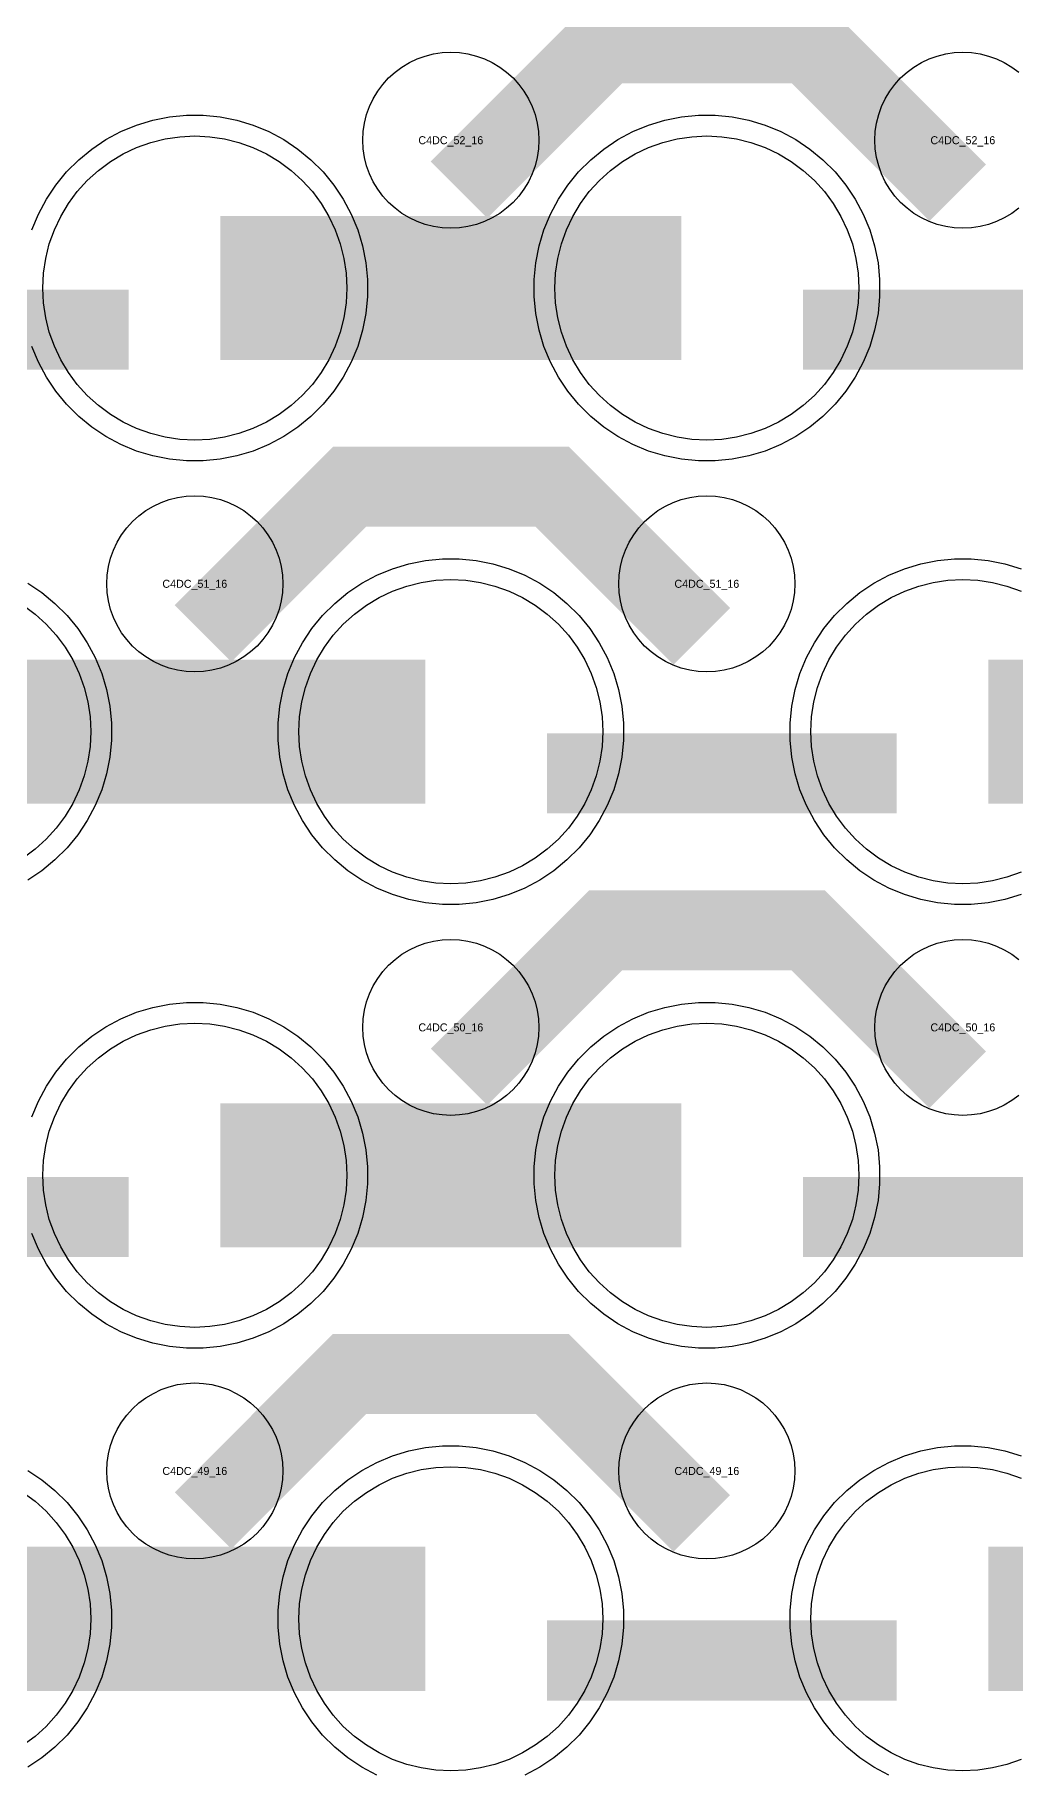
# Model space of a CAD drawing. Extents: x -11880 to 11880, y -14992 to 14992.
# Drawn here: x -6930 to -6624, y -8098 to -7555 of the extents above; entities that cross this region are included whole.
import ezdxf
from ezdxf.enums import TextEntityAlignment as Align

# ---------------------------------------------------------------- set-up
doc = ezdxf.new("R2010")
doc.units = 0
doc.header["$MEASUREMENT"] = 0
for name, color, linetype in [('GDS_775_DT_237', 138, 'CONTINUOUS'), ('RDL1_FS', 34, 'CONTINUOUS'), ('RDL_BS', 160, 'CONTINUOUS')]:
    doc.layers.add(name, color=color, linetype=linetype)

msp = doc.modelspace()

# ---------------------------------------------------------------- linework, layer by layer
at = {"layer": 'RDL1_FS', "color": 240, "true_color": 0xed1f24}
for points in [[(-6880, -7681.744), (-6884.657, -7681.515), (-6889.268, -7680.831), (-6893.791, -7679.699), (-6898.181, -7678.127), (-6902.395, -7676.135), (-6906.395, -7673.737), (-6910.14, -7670.959), (-6913.594, -7667.829), (-6916.724, -7664.375), (-6919.502, -7660.63), (-6921.9, -7656.63), (-6923.892, -7652.416), (-6925.464, -7648.026), (-6926.596, -7643.503), (-6927.28, -7638.892), (-6927.509, -7634.235), (-6927.28, -7629.578), (-6926.596, -7624.967), (-6925.464, -7620.444), (-6923.892, -7616.054), (-6921.9, -7611.84), (-6919.502, -7607.84), (-6916.724, -7604.095), (-6913.594, -7600.641), (-6910.14, -7597.511), (-6906.395, -7594.733), (-6902.395, -7592.335), (-6898.181, -7590.343), (-6893.791, -7588.771), (-6889.268, -7587.639), (-6884.657, -7586.955), (-6880, -7586.726), (-6875.343, -7586.955), (-6870.732, -7587.639), (-6866.209, -7588.771), (-6861.819, -7590.343), (-6857.605, -7592.335), (-6853.605, -7594.733), (-6849.86, -7597.511), (-6846.406, -7600.641), (-6843.276, -7604.095), (-6840.498, -7607.84), (-6838.1, -7611.84), (-6836.108, -7616.054), (-6834.536, -7620.444), (-6833.404, -7624.967), (-6832.72, -7629.578), (-6832.491, -7634.235), (-6832.72, -7638.892), (-6833.404, -7643.503), (-6834.536, -7648.026), (-6836.108, -7652.416), (-6838.1, -7656.63), (-6840.498, -7660.63), (-6843.276, -7664.375), (-6846.406, -7667.829), (-6849.86, -7670.959), (-6853.605, -7673.737), (-6857.605, -7676.135), (-6861.819, -7678.127), (-6866.209, -7679.699), (-6870.732, -7680.831), (-6875.343, -7681.515)], [(-6720, -7681.744), (-6724.657, -7681.515), (-6729.268, -7680.831), (-6733.791, -7679.699), (-6738.181, -7678.127), (-6742.395, -7676.135), (-6746.395, -7673.737), (-6750.14, -7670.959), (-6753.594, -7667.829), (-6756.724, -7664.375), (-6759.502, -7660.63), (-6761.9, -7656.63), (-6763.892, -7652.416), (-6765.464, -7648.026), (-6766.596, -7643.503), (-6767.28, -7638.892), (-6767.509, -7634.235), (-6767.28, -7629.578), (-6766.596, -7624.967), (-6765.464, -7620.444), (-6763.892, -7616.054), (-6761.9, -7611.84), (-6759.502, -7607.84), (-6756.724, -7604.095), (-6753.594, -7600.641), (-6750.14, -7597.511), (-6746.395, -7594.733), (-6742.395, -7592.335), (-6738.181, -7590.343), (-6733.791, -7588.771), (-6729.268, -7587.639), (-6724.657, -7586.955), (-6720, -7586.726), (-6715.343, -7586.955), (-6710.732, -7587.639), (-6706.209, -7588.771), (-6701.819, -7590.343), (-6697.605, -7592.335), (-6693.605, -7594.733), (-6689.86, -7597.511), (-6686.406, -7600.641), (-6683.276, -7604.095), (-6680.498, -7607.84), (-6678.1, -7611.84), (-6676.108, -7616.054), (-6674.536, -7620.444), (-6673.404, -7624.967), (-6672.72, -7629.578), (-6672.491, -7634.235), (-6672.72, -7638.892), (-6673.404, -7643.503), (-6674.536, -7648.026), (-6676.108, -7652.416), (-6678.1, -7656.63), (-6680.498, -7660.63), (-6683.276, -7664.375), (-6686.406, -7667.829), (-6689.86, -7670.959), (-6693.605, -7673.737), (-6697.605, -7676.135), (-6701.819, -7678.127), (-6706.209, -7679.699), (-6710.732, -7680.831), (-6715.343, -7681.515)], [(-6800, -7820.304), (-6804.657, -7820.075), (-6809.268, -7819.391), (-6813.791, -7818.259), (-6818.181, -7816.687), (-6822.395, -7814.695), (-6826.395, -7812.297), (-6830.14, -7809.519), (-6833.594, -7806.389), (-6836.724, -7802.935), (-6839.502, -7799.19), (-6841.9, -7795.19), (-6843.892, -7790.976), (-6845.464, -7786.586), (-6846.596, -7782.063), (-6847.28, -7777.452), (-6847.509, -7772.795), (-6847.28, -7768.138), (-6846.596, -7763.527), (-6845.464, -7759.004), (-6843.892, -7754.614), (-6841.9, -7750.4), (-6839.502, -7746.4), (-6836.724, -7742.655), (-6833.594, -7739.201), (-6830.14, -7736.071), (-6826.395, -7733.293), (-6822.395, -7730.895), (-6818.181, -7728.903), (-6813.791, -7727.331), (-6809.268, -7726.199), (-6804.657, -7725.515), (-6800, -7725.286), (-6795.343, -7725.515), (-6790.732, -7726.199), (-6786.209, -7727.331), (-6781.819, -7728.903), (-6777.605, -7730.895), (-6773.605, -7733.293), (-6769.86, -7736.071), (-6766.406, -7739.201), (-6763.276, -7742.655), (-6760.498, -7746.4), (-6758.1, -7750.4), (-6756.108, -7754.614), (-6754.536, -7759.004), (-6753.404, -7763.527), (-6752.72, -7768.138), (-6752.491, -7772.795), (-6752.72, -7777.452), (-6753.404, -7782.063), (-6754.536, -7786.586), (-6756.108, -7790.976), (-6758.1, -7795.19), (-6760.498, -7799.19), (-6763.276, -7802.935), (-6766.406, -7806.389), (-6769.86, -7809.519), (-6773.605, -7812.297), (-6777.605, -7814.695), (-6781.819, -7816.687), (-6786.209, -7818.259), (-6790.732, -7819.391), (-6795.343, -7820.075)]]:
    msp.add_lwpolyline(points, close=True, dxfattribs=at)
for points in [[(-6871.998, -7634.235, 45, 45, 0), (-6799.998, -7634.235, 45, 45, 0)], [(-6799.998, -7634.235, 45, 45, 0), (-6727.998, -7634.235, 45, 45, 0)], [(-6951.998, -7772.795, 45, 45, 0), (-6879.998, -7772.795, 45, 45, 0)], [(-6879.998, -7772.795, 45, 45, 0), (-6807.998, -7772.795, 45, 45, 0)], [(-6631.998, -7772.795, 45, 45, 0), (-6559.998, -7772.795, 45, 45, 0)]]:
    msp.add_lwpolyline(points, format="xyseb", dxfattribs=at)
for points in [[(-6621.819, -7816.687), (-6626.209, -7818.259), (-6630.732, -7819.391), (-6635.343, -7820.075), (-6640, -7820.304), (-6644.657, -7820.075), (-6649.268, -7819.391), (-6653.791, -7818.259), (-6658.181, -7816.687), (-6662.395, -7814.695), (-6666.395, -7812.297), (-6670.14, -7809.519), (-6673.594, -7806.389), (-6676.724, -7802.935), (-6679.502, -7799.19), (-6681.9, -7795.19), (-6683.892, -7790.976), (-6685.464, -7786.586), (-6686.596, -7782.063), (-6687.28, -7777.452), (-6687.509, -7772.795), (-6687.28, -7768.138), (-6686.596, -7763.527), (-6685.464, -7759.004), (-6683.892, -7754.614), (-6681.9, -7750.4), (-6679.502, -7746.4), (-6676.724, -7742.655), (-6673.594, -7739.201), (-6670.14, -7736.071), (-6666.395, -7733.293), (-6662.395, -7730.895), (-6658.181, -7728.903), (-6653.791, -7727.331), (-6649.268, -7726.199), (-6644.657, -7725.515), (-6640, -7725.286), (-6635.343, -7725.515), (-6630.732, -7726.199), (-6626.209, -7727.331), (-6621.819, -7728.903)], [(-6933.605, -7733.293), (-6929.86, -7736.071), (-6926.406, -7739.201), (-6923.276, -7742.655), (-6920.498, -7746.4), (-6918.1, -7750.4), (-6916.108, -7754.614), (-6914.536, -7759.004), (-6913.404, -7763.527), (-6912.72, -7768.138), (-6912.491, -7772.795), (-6912.72, -7777.452), (-6913.404, -7782.063), (-6914.536, -7786.586), (-6916.108, -7790.976), (-6918.1, -7795.19), (-6920.498, -7799.19), (-6923.276, -7802.935), (-6926.406, -7806.389), (-6929.86, -7809.519), (-6933.605, -7812.297)]]:
    msp.add_lwpolyline(points, dxfattribs=at)
at = {"layer": 'RDL1_FS'}
for points in [[(-6880, -7958.869), (-6884.657, -7958.64), (-6889.268, -7957.956), (-6893.791, -7956.824), (-6898.181, -7955.252), (-6902.395, -7953.26), (-6906.395, -7950.862), (-6910.14, -7948.084), (-6913.594, -7944.954), (-6916.724, -7941.5), (-6919.502, -7937.755), (-6921.9, -7933.755), (-6923.892, -7929.541), (-6925.464, -7925.151), (-6926.596, -7920.628), (-6927.28, -7916.017), (-6927.509, -7911.36), (-6927.28, -7906.703), (-6926.596, -7902.092), (-6925.464, -7897.569), (-6923.892, -7893.179), (-6921.9, -7888.965), (-6919.502, -7884.965), (-6916.724, -7881.22), (-6913.594, -7877.766), (-6910.14, -7874.636), (-6906.395, -7871.858), (-6902.395, -7869.46), (-6898.181, -7867.468), (-6893.791, -7865.896), (-6889.268, -7864.764), (-6884.657, -7864.08), (-6880, -7863.851), (-6875.343, -7864.08), (-6870.732, -7864.764), (-6866.209, -7865.896), (-6861.819, -7867.468), (-6857.605, -7869.46), (-6853.605, -7871.858), (-6849.86, -7874.636), (-6846.406, -7877.766), (-6843.276, -7881.22), (-6840.498, -7884.965), (-6838.1, -7888.965), (-6836.108, -7893.179), (-6834.536, -7897.569), (-6833.404, -7902.092), (-6832.72, -7906.703), (-6832.491, -7911.36), (-6832.72, -7916.017), (-6833.404, -7920.628), (-6834.536, -7925.151), (-6836.108, -7929.541), (-6838.1, -7933.755), (-6840.498, -7937.755), (-6843.276, -7941.5), (-6846.406, -7944.954), (-6849.86, -7948.084), (-6853.605, -7950.862), (-6857.605, -7953.26), (-6861.819, -7955.252), (-6866.209, -7956.824), (-6870.732, -7957.956), (-6875.343, -7958.64)], [(-6720, -7958.869), (-6724.657, -7958.64), (-6729.268, -7957.956), (-6733.791, -7956.824), (-6738.181, -7955.252), (-6742.395, -7953.26), (-6746.395, -7950.862), (-6750.14, -7948.084), (-6753.594, -7944.954), (-6756.724, -7941.5), (-6759.502, -7937.755), (-6761.9, -7933.755), (-6763.892, -7929.541), (-6765.464, -7925.151), (-6766.596, -7920.628), (-6767.28, -7916.017), (-6767.509, -7911.36), (-6767.28, -7906.703), (-6766.596, -7902.092), (-6765.464, -7897.569), (-6763.892, -7893.179), (-6761.9, -7888.965), (-6759.502, -7884.965), (-6756.724, -7881.22), (-6753.594, -7877.766), (-6750.14, -7874.636), (-6746.395, -7871.858), (-6742.395, -7869.46), (-6738.181, -7867.468), (-6733.791, -7865.896), (-6729.268, -7864.764), (-6724.657, -7864.08), (-6720, -7863.851), (-6715.343, -7864.08), (-6710.732, -7864.764), (-6706.209, -7865.896), (-6701.819, -7867.468), (-6697.605, -7869.46), (-6693.605, -7871.858), (-6689.86, -7874.636), (-6686.406, -7877.766), (-6683.276, -7881.22), (-6680.498, -7884.965), (-6678.1, -7888.965), (-6676.108, -7893.179), (-6674.536, -7897.569), (-6673.404, -7902.092), (-6672.72, -7906.703), (-6672.491, -7911.36), (-6672.72, -7916.017), (-6673.404, -7920.628), (-6674.536, -7925.151), (-6676.108, -7929.541), (-6678.1, -7933.755), (-6680.498, -7937.755), (-6683.276, -7941.5), (-6686.406, -7944.954), (-6689.86, -7948.084), (-6693.605, -7950.862), (-6697.605, -7953.26), (-6701.819, -7955.252), (-6706.209, -7956.824), (-6710.732, -7957.956), (-6715.343, -7958.64)], [(-6800, -8097.434), (-6804.657, -8097.205), (-6809.268, -8096.521), (-6813.791, -8095.389), (-6818.181, -8093.817), (-6822.395, -8091.825), (-6826.395, -8089.427), (-6830.14, -8086.649), (-6833.594, -8083.519), (-6836.724, -8080.065), (-6839.502, -8076.32), (-6841.9, -8072.32), (-6843.892, -8068.106), (-6845.464, -8063.716), (-6846.596, -8059.193), (-6847.28, -8054.582), (-6847.509, -8049.925), (-6847.28, -8045.268), (-6846.596, -8040.657), (-6845.464, -8036.134), (-6843.892, -8031.744), (-6841.9, -8027.53), (-6839.502, -8023.53), (-6836.724, -8019.785), (-6833.594, -8016.331), (-6830.14, -8013.201), (-6826.395, -8010.423), (-6822.395, -8008.025), (-6818.181, -8006.033), (-6813.791, -8004.461), (-6809.268, -8003.329), (-6804.657, -8002.645), (-6800, -8002.416), (-6795.343, -8002.645), (-6790.732, -8003.329), (-6786.209, -8004.461), (-6781.819, -8006.033), (-6777.605, -8008.025), (-6773.605, -8010.423), (-6769.86, -8013.201), (-6766.406, -8016.331), (-6763.276, -8019.785), (-6760.498, -8023.53), (-6758.1, -8027.53), (-6756.108, -8031.744), (-6754.536, -8036.134), (-6753.404, -8040.657), (-6752.72, -8045.268), (-6752.491, -8049.925), (-6752.72, -8054.582), (-6753.404, -8059.193), (-6754.536, -8063.716), (-6756.108, -8068.106), (-6758.1, -8072.32), (-6760.498, -8076.32), (-6763.276, -8080.065), (-6766.406, -8083.519), (-6769.86, -8086.649), (-6773.605, -8089.427), (-6777.605, -8091.825), (-6781.819, -8093.817), (-6786.209, -8095.389), (-6790.732, -8096.521), (-6795.343, -8097.205)]]:
    msp.add_lwpolyline(points, close=True, dxfattribs=at)
for points in [[(-6871.998, -7911.36, 45, 45, 0), (-6799.998, -7911.36, 45, 45, 0)], [(-6799.998, -7911.36, 45, 45, 0), (-6727.998, -7911.36, 45, 45, 0)], [(-6951.998, -8049.925, 45, 45, 0), (-6879.998, -8049.925, 45, 45, 0)], [(-6879.998, -8049.925, 45, 45, 0), (-6807.998, -8049.925, 45, 45, 0)], [(-6631.998, -8049.925, 45, 45, 0), (-6559.998, -8049.925, 45, 45, 0)]]:
    msp.add_lwpolyline(points, format="xyseb", dxfattribs=at)
for points in [[(-6621.819, -8093.817), (-6626.209, -8095.389), (-6630.732, -8096.521), (-6635.343, -8097.205), (-6640, -8097.434), (-6644.657, -8097.205), (-6649.268, -8096.521), (-6653.791, -8095.389), (-6658.181, -8093.817), (-6662.395, -8091.825), (-6666.395, -8089.427), (-6670.14, -8086.649), (-6673.594, -8083.519), (-6676.724, -8080.065), (-6679.502, -8076.32), (-6681.9, -8072.32), (-6683.892, -8068.106), (-6685.464, -8063.716), (-6686.596, -8059.193), (-6687.28, -8054.582), (-6687.509, -8049.925), (-6687.28, -8045.268), (-6686.596, -8040.657), (-6685.464, -8036.134), (-6683.892, -8031.744), (-6681.9, -8027.53), (-6679.502, -8023.53), (-6676.724, -8019.785), (-6673.594, -8016.331), (-6670.14, -8013.201), (-6666.395, -8010.423), (-6662.395, -8008.025), (-6658.181, -8006.033), (-6653.791, -8004.461), (-6649.268, -8003.329), (-6644.657, -8002.645), (-6640, -8002.416), (-6635.343, -8002.645), (-6630.732, -8003.329), (-6626.209, -8004.461), (-6621.819, -8006.033)], [(-6933.605, -8010.423), (-6929.86, -8013.201), (-6926.406, -8016.331), (-6923.276, -8019.785), (-6920.498, -8023.53), (-6918.1, -8027.53), (-6916.108, -8031.744), (-6914.536, -8036.134), (-6913.404, -8040.657), (-6912.72, -8045.268), (-6912.491, -8049.925), (-6912.72, -8054.582), (-6913.404, -8059.193), (-6914.536, -8063.716), (-6916.108, -8068.106), (-6918.1, -8072.32), (-6920.498, -8076.32), (-6923.276, -8080.065), (-6926.406, -8083.519), (-6929.86, -8086.649), (-6933.605, -8089.427)]]:
    msp.add_lwpolyline(points, dxfattribs=at)
at = {"layer": 'RDL_BS'}
for points in [[(-6797.438, -7603.549, 25, 25, 0), (-6751.623, -7557.734, 25, 25, 0), (-6718.07, -7557.734, 25, 25, 0)], [(-6641.599, -7604.448, 25, 25, 0), (-6688.313, -7557.734, 25, 25, 0), (-6718.071, -7557.734, 25, 25, 0)], [(-6877.438, -7742.109, 25, 25, 0), (-6831.623, -7696.294, 25, 25, 0), (-6798.07, -7696.294, 25, 25, 0)], [(-6721.599, -7743.008, 25, 25, 0), (-6768.313, -7696.294, 25, 25, 0), (-6798.071, -7696.294, 25, 25, 0)], [(-6797.438, -7880.674, 25, 25, 0), (-6751.623, -7834.859, 25, 25, 0), (-6718.07, -7834.859, 25, 25, 0)], [(-6641.599, -7881.573, 25, 25, 0), (-6688.313, -7834.859, 25, 25, 0), (-6718.071, -7834.859, 25, 25, 0)], [(-7009.984, -7924.373, 25, 25, 0), (-6900.719, -7924.373, 25, 25, 0)], [(-6689.984, -7924.373, 25, 25, 0), (-6580.719, -7924.373, 25, 25, 0)], [(-6877.438, -8019.239, 25, 25, 0), (-6831.623, -7973.424, 25, 25, 0), (-6798.07, -7973.424, 25, 25, 0)], [(-6721.599, -8020.138, 25, 25, 0), (-6768.313, -7973.424, 25, 25, 0), (-6798.071, -7973.424, 25, 25, 0)], [(-6769.984, -8062.938, 25, 25, 0), (-6660.719, -8062.938, 25, 25, 0)]]:
    msp.add_lwpolyline(points, format="xyseb", dxfattribs=at)
for points in [[(-6800, -7615.541), (-6802.693, -7615.409), (-6805.365, -7615.013), (-6807.984, -7614.356), (-6810.519, -7613.449), (-6812.956, -7612.297), (-6815.28, -7610.904), (-6817.443, -7609.301), (-6819.442, -7607.489), (-6821.254, -7605.49), (-6822.857, -7603.327), (-6824.25, -7601.003), (-6825.402, -7598.566), (-6826.309, -7596.031), (-6826.966, -7593.412), (-6827.362, -7590.74), (-6827.494, -7588.047), (-6827.362, -7585.354), (-6826.966, -7582.682), (-6826.309, -7580.063), (-6825.402, -7577.528), (-6824.25, -7575.091), (-6822.857, -7572.767), (-6821.254, -7570.604), (-6819.442, -7568.605), (-6817.443, -7566.793), (-6815.28, -7565.19), (-6812.956, -7563.797), (-6810.519, -7562.645), (-6807.984, -7561.738), (-6805.365, -7561.081), (-6802.693, -7560.685), (-6800, -7560.553), (-6797.307, -7560.685), (-6794.635, -7561.081), (-6792.016, -7561.738), (-6789.481, -7562.645), (-6787.044, -7563.797), (-6784.72, -7565.19), (-6782.557, -7566.793), (-6780.558, -7568.605), (-6778.746, -7570.604), (-6777.143, -7572.767), (-6775.75, -7575.091), (-6774.598, -7577.528), (-6773.691, -7580.063), (-6773.034, -7582.682), (-6772.638, -7585.354), (-6772.506, -7588.047), (-6772.638, -7590.74), (-6773.034, -7593.412), (-6773.691, -7596.031), (-6774.598, -7598.566), (-6775.75, -7601.003), (-6777.143, -7603.327), (-6778.746, -7605.49), (-6780.558, -7607.489), (-6782.557, -7609.301), (-6784.72, -7610.904), (-6787.044, -7612.297), (-6789.481, -7613.449), (-6792.016, -7614.356), (-6794.635, -7615.013), (-6797.307, -7615.409)], [(-6880, -7754.101), (-6882.693, -7753.969), (-6885.365, -7753.573), (-6887.984, -7752.916), (-6890.519, -7752.009), (-6892.956, -7750.857), (-6895.28, -7749.464), (-6897.443, -7747.861), (-6899.442, -7746.049), (-6901.254, -7744.05), (-6902.857, -7741.887), (-6904.25, -7739.563), (-6905.402, -7737.126), (-6906.309, -7734.591), (-6906.966, -7731.972), (-6907.362, -7729.3), (-6907.494, -7726.607), (-6907.362, -7723.914), (-6906.966, -7721.242), (-6906.309, -7718.623), (-6905.402, -7716.088), (-6904.25, -7713.651), (-6902.857, -7711.327), (-6901.254, -7709.164), (-6899.442, -7707.165), (-6897.443, -7705.353), (-6895.28, -7703.75), (-6892.956, -7702.357), (-6890.519, -7701.205), (-6887.984, -7700.298), (-6885.365, -7699.641), (-6882.693, -7699.245), (-6880, -7699.113), (-6877.307, -7699.245), (-6874.635, -7699.641), (-6872.016, -7700.298), (-6869.481, -7701.205), (-6867.044, -7702.357), (-6864.72, -7703.75), (-6862.557, -7705.353), (-6860.558, -7707.165), (-6858.746, -7709.164), (-6857.143, -7711.327), (-6855.75, -7713.651), (-6854.598, -7716.088), (-6853.691, -7718.623), (-6853.034, -7721.242), (-6852.638, -7723.914), (-6852.506, -7726.607), (-6852.638, -7729.3), (-6853.034, -7731.972), (-6853.691, -7734.591), (-6854.598, -7737.126), (-6855.75, -7739.563), (-6857.143, -7741.887), (-6858.746, -7744.05), (-6860.558, -7746.049), (-6862.557, -7747.861), (-6864.72, -7749.464), (-6867.044, -7750.857), (-6869.481, -7752.009), (-6872.016, -7752.916), (-6874.635, -7753.573), (-6877.307, -7753.969)], [(-6720, -7754.101), (-6722.693, -7753.969), (-6725.365, -7753.573), (-6727.984, -7752.916), (-6730.519, -7752.009), (-6732.956, -7750.857), (-6735.28, -7749.464), (-6737.443, -7747.861), (-6739.442, -7746.049), (-6741.254, -7744.05), (-6742.857, -7741.887), (-6744.25, -7739.563), (-6745.402, -7737.126), (-6746.309, -7734.591), (-6746.966, -7731.972), (-6747.362, -7729.3), (-6747.494, -7726.607), (-6747.362, -7723.914), (-6746.966, -7721.242), (-6746.309, -7718.623), (-6745.402, -7716.088), (-6744.25, -7713.651), (-6742.857, -7711.327), (-6741.254, -7709.164), (-6739.442, -7707.165), (-6737.443, -7705.353), (-6735.28, -7703.75), (-6732.956, -7702.357), (-6730.519, -7701.205), (-6727.984, -7700.298), (-6725.365, -7699.641), (-6722.693, -7699.245), (-6720, -7699.113), (-6717.307, -7699.245), (-6714.635, -7699.641), (-6712.016, -7700.298), (-6709.481, -7701.205), (-6707.044, -7702.357), (-6704.72, -7703.75), (-6702.557, -7705.353), (-6700.558, -7707.165), (-6698.746, -7709.164), (-6697.143, -7711.327), (-6695.75, -7713.651), (-6694.598, -7716.088), (-6693.691, -7718.623), (-6693.034, -7721.242), (-6692.638, -7723.914), (-6692.506, -7726.607), (-6692.638, -7729.3), (-6693.034, -7731.972), (-6693.691, -7734.591), (-6694.598, -7737.126), (-6695.75, -7739.563), (-6697.143, -7741.887), (-6698.746, -7744.05), (-6700.558, -7746.049), (-6702.557, -7747.861), (-6704.72, -7749.464), (-6707.044, -7750.857), (-6709.481, -7752.009), (-6712.016, -7752.916), (-6714.635, -7753.573), (-6717.307, -7753.969)], [(-6800, -7892.666), (-6802.693, -7892.534), (-6805.365, -7892.138), (-6807.984, -7891.481), (-6810.519, -7890.574), (-6812.956, -7889.422), (-6815.28, -7888.029), (-6817.443, -7886.426), (-6819.442, -7884.614), (-6821.254, -7882.615), (-6822.857, -7880.452), (-6824.25, -7878.128), (-6825.402, -7875.691), (-6826.309, -7873.156), (-6826.966, -7870.537), (-6827.362, -7867.865), (-6827.494, -7865.172), (-6827.362, -7862.479), (-6826.966, -7859.807), (-6826.309, -7857.188), (-6825.402, -7854.653), (-6824.25, -7852.216), (-6822.857, -7849.892), (-6821.254, -7847.729), (-6819.442, -7845.73), (-6817.443, -7843.918), (-6815.28, -7842.315), (-6812.956, -7840.922), (-6810.519, -7839.77), (-6807.984, -7838.863), (-6805.365, -7838.206), (-6802.693, -7837.81), (-6800, -7837.678), (-6797.307, -7837.81), (-6794.635, -7838.206), (-6792.016, -7838.863), (-6789.481, -7839.77), (-6787.044, -7840.922), (-6784.72, -7842.315), (-6782.557, -7843.918), (-6780.558, -7845.73), (-6778.746, -7847.729), (-6777.143, -7849.892), (-6775.75, -7852.216), (-6774.598, -7854.653), (-6773.691, -7857.188), (-6773.034, -7859.807), (-6772.638, -7862.479), (-6772.506, -7865.172), (-6772.638, -7867.865), (-6773.034, -7870.537), (-6773.691, -7873.156), (-6774.598, -7875.691), (-6775.75, -7878.128), (-6777.143, -7880.452), (-6778.746, -7882.615), (-6780.558, -7884.614), (-6782.557, -7886.426), (-6784.72, -7888.029), (-6787.044, -7889.422), (-6789.481, -7890.574), (-6792.016, -7891.481), (-6794.635, -7892.138), (-6797.307, -7892.534)], [(-6722.644, -7965.36), (-6727.938, -7964.843), (-6733.165, -7963.797), (-6738.205, -7962.266), (-6743.115, -7960.235), (-6747.777, -7957.743), (-6752.191, -7954.796), (-6756.292, -7951.434), (-6760.074, -7947.652), (-6763.436, -7943.551), (-6766.383, -7939.137), (-6768.875, -7934.475), (-6770.906, -7929.565), (-6772.437, -7924.525), (-6773.483, -7919.298), (-6774, -7914.004), (-6774, -7908.716), (-6773.483, -7903.422), (-6772.437, -7898.195), (-6770.906, -7893.155), (-6768.875, -7888.245), (-6766.383, -7883.583), (-6763.436, -7879.169), (-6760.074, -7875.068), (-6756.292, -7871.286), (-6752.191, -7867.924), (-6747.777, -7864.977), (-6743.115, -7862.485), (-6738.205, -7860.454), (-6733.165, -7858.923), (-6727.938, -7857.877), (-6722.644, -7857.36), (-6717.356, -7857.36), (-6712.062, -7857.877), (-6706.835, -7858.923), (-6701.795, -7860.454), (-6696.885, -7862.485), (-6692.223, -7864.977), (-6687.809, -7867.924), (-6683.708, -7871.286), (-6679.926, -7875.068), (-6676.564, -7879.169), (-6673.617, -7883.583), (-6671.125, -7888.245), (-6669.094, -7893.155), (-6667.563, -7898.195), (-6666.517, -7903.422), (-6666, -7908.716), (-6666, -7914.004), (-6666.517, -7919.298), (-6667.563, -7924.525), (-6669.094, -7929.565), (-6671.125, -7934.475), (-6673.617, -7939.137), (-6676.564, -7943.551), (-6679.926, -7947.652), (-6683.708, -7951.434), (-6687.809, -7954.796), (-6692.223, -7957.743), (-6696.885, -7960.235), (-6701.795, -7962.266), (-6706.835, -7963.797), (-6712.062, -7964.843), (-6717.356, -7965.36)], [(-6880, -8031.231), (-6882.693, -8031.099), (-6885.365, -8030.703), (-6887.984, -8030.046), (-6890.519, -8029.139), (-6892.956, -8027.987), (-6895.28, -8026.594), (-6897.443, -8024.991), (-6899.442, -8023.179), (-6901.254, -8021.18), (-6902.857, -8019.017), (-6904.25, -8016.693), (-6905.402, -8014.256), (-6906.309, -8011.721), (-6906.966, -8009.102), (-6907.362, -8006.43), (-6907.494, -8003.737), (-6907.362, -8001.044), (-6906.966, -7998.372), (-6906.309, -7995.753), (-6905.402, -7993.218), (-6904.25, -7990.781), (-6902.857, -7988.457), (-6901.254, -7986.294), (-6899.442, -7984.295), (-6897.443, -7982.483), (-6895.28, -7980.88), (-6892.956, -7979.487), (-6890.519, -7978.335), (-6887.984, -7977.428), (-6885.365, -7976.771), (-6882.693, -7976.375), (-6880, -7976.243), (-6877.307, -7976.375), (-6874.635, -7976.771), (-6872.016, -7977.428), (-6869.481, -7978.335), (-6867.044, -7979.487), (-6864.72, -7980.88), (-6862.557, -7982.483), (-6860.558, -7984.295), (-6858.746, -7986.294), (-6857.143, -7988.457), (-6855.75, -7990.781), (-6854.598, -7993.218), (-6853.691, -7995.753), (-6853.034, -7998.372), (-6852.638, -8001.044), (-6852.506, -8003.737), (-6852.638, -8006.43), (-6853.034, -8009.102), (-6853.691, -8011.721), (-6854.598, -8014.256), (-6855.75, -8016.693), (-6857.143, -8019.017), (-6858.746, -8021.18), (-6860.558, -8023.179), (-6862.557, -8024.991), (-6864.72, -8026.594), (-6867.044, -8027.987), (-6869.481, -8029.139), (-6872.016, -8030.046), (-6874.635, -8030.703), (-6877.307, -8031.099)], [(-6720, -8031.231), (-6722.693, -8031.099), (-6725.365, -8030.703), (-6727.984, -8030.046), (-6730.519, -8029.139), (-6732.956, -8027.987), (-6735.28, -8026.594), (-6737.443, -8024.991), (-6739.442, -8023.179), (-6741.254, -8021.18), (-6742.857, -8019.017), (-6744.25, -8016.693), (-6745.402, -8014.256), (-6746.309, -8011.721), (-6746.966, -8009.102), (-6747.362, -8006.43), (-6747.494, -8003.737), (-6747.362, -8001.044), (-6746.966, -7998.372), (-6746.309, -7995.753), (-6745.402, -7993.218), (-6744.25, -7990.781), (-6742.857, -7988.457), (-6741.254, -7986.294), (-6739.442, -7984.295), (-6737.443, -7982.483), (-6735.28, -7980.88), (-6732.956, -7979.487), (-6730.519, -7978.335), (-6727.984, -7977.428), (-6725.365, -7976.771), (-6722.693, -7976.375), (-6720, -7976.243), (-6717.307, -7976.375), (-6714.635, -7976.771), (-6712.016, -7977.428), (-6709.481, -7978.335), (-6707.044, -7979.487), (-6704.72, -7980.88), (-6702.557, -7982.483), (-6700.558, -7984.295), (-6698.746, -7986.294), (-6697.143, -7988.457), (-6695.75, -7990.781), (-6694.598, -7993.218), (-6693.691, -7995.753), (-6693.034, -7998.372), (-6692.638, -8001.044), (-6692.506, -8003.737), (-6692.638, -8006.43), (-6693.034, -8009.102), (-6693.691, -8011.721), (-6694.598, -8014.256), (-6695.75, -8016.693), (-6697.143, -8019.017), (-6698.746, -8021.18), (-6700.558, -8023.179), (-6702.557, -8024.991), (-6704.72, -8026.594), (-6707.044, -8027.987), (-6709.481, -8029.139), (-6712.016, -8030.046), (-6714.635, -8030.703), (-6717.307, -8031.099)]]:
    msp.add_lwpolyline(points, close=True, dxfattribs=at)
for points in [[(-6622.557, -7609.301), (-6624.72, -7610.904), (-6627.044, -7612.297), (-6629.481, -7613.449), (-6632.016, -7614.356), (-6634.635, -7615.013), (-6637.307, -7615.409), (-6640, -7615.541), (-6642.693, -7615.409), (-6645.365, -7615.013), (-6647.984, -7614.356), (-6650.519, -7613.449), (-6652.956, -7612.297), (-6655.28, -7610.904), (-6657.443, -7609.301), (-6659.442, -7607.489), (-6661.254, -7605.49), (-6662.857, -7603.327), (-6664.25, -7601.003), (-6665.402, -7598.566), (-6666.309, -7596.031), (-6666.966, -7593.412), (-6667.362, -7590.74), (-6667.494, -7588.047), (-6667.362, -7585.354), (-6666.966, -7582.682), (-6666.309, -7580.063), (-6665.402, -7577.528), (-6664.25, -7575.091), (-6662.857, -7572.767), (-6661.254, -7570.604), (-6659.442, -7568.605), (-6657.443, -7566.793), (-6655.28, -7565.19), (-6652.956, -7563.797), (-6650.519, -7562.645), (-6647.984, -7561.738), (-6645.365, -7561.081), (-6642.693, -7560.685), (-6640, -7560.553), (-6637.307, -7560.685), (-6634.635, -7561.081), (-6632.016, -7561.738), (-6629.481, -7562.645), (-6627.044, -7563.797), (-6624.72, -7565.19), (-6622.557, -7566.793)], [(-6622.557, -7886.426), (-6624.72, -7888.029), (-6627.044, -7889.422), (-6629.481, -7890.574), (-6632.016, -7891.481), (-6634.635, -7892.138), (-6637.307, -7892.534), (-6640, -7892.666), (-6642.693, -7892.534), (-6645.365, -7892.138), (-6647.984, -7891.481), (-6650.519, -7890.574), (-6652.956, -7889.422), (-6655.28, -7888.029), (-6657.443, -7886.426), (-6659.442, -7884.614), (-6661.254, -7882.615), (-6662.857, -7880.452), (-6664.25, -7878.128), (-6665.402, -7875.691), (-6666.309, -7873.156), (-6666.966, -7870.537), (-6667.362, -7867.865), (-6667.494, -7865.172), (-6667.362, -7862.479), (-6666.966, -7859.807), (-6666.309, -7857.188), (-6665.402, -7854.653), (-6664.25, -7852.216), (-6662.857, -7849.892), (-6661.254, -7847.729), (-6659.442, -7845.73), (-6657.443, -7843.918), (-6655.28, -7842.315), (-6652.956, -7840.922), (-6650.519, -7839.77), (-6647.984, -7838.863), (-6645.365, -7838.206), (-6642.693, -7837.81), (-6640, -7837.678), (-6637.307, -7837.81), (-6634.635, -7838.206), (-6632.016, -7838.863), (-6629.481, -7839.77), (-6627.044, -7840.922), (-6624.72, -7842.315), (-6622.557, -7843.918)], [(-6930.906, -7893.155), (-6928.875, -7888.245), (-6926.383, -7883.583), (-6923.436, -7879.169), (-6920.074, -7875.068), (-6916.292, -7871.286), (-6912.191, -7867.924), (-6907.777, -7864.977), (-6903.115, -7862.485), (-6898.205, -7860.454), (-6893.165, -7858.923), (-6887.938, -7857.877), (-6882.644, -7857.36), (-6877.356, -7857.36), (-6872.062, -7857.877), (-6866.835, -7858.923), (-6861.795, -7860.454), (-6856.885, -7862.485), (-6852.223, -7864.977), (-6847.809, -7867.924), (-6843.708, -7871.286), (-6839.926, -7875.068), (-6836.564, -7879.169), (-6833.617, -7883.583), (-6831.125, -7888.245), (-6829.094, -7893.155), (-6827.563, -7898.195), (-6826.517, -7903.422), (-6826, -7908.716), (-6826, -7914.004), (-6826.517, -7919.298), (-6827.563, -7924.525), (-6829.094, -7929.565), (-6831.125, -7934.475), (-6833.617, -7939.137), (-6836.564, -7943.551), (-6839.926, -7947.652), (-6843.708, -7951.434), (-6847.809, -7954.796), (-6852.223, -7957.743), (-6856.885, -7960.235), (-6861.795, -7962.266), (-6866.835, -7963.797), (-6872.062, -7964.843), (-6877.356, -7965.36), (-6882.644, -7965.36), (-6887.938, -7964.843), (-6893.165, -7963.797), (-6898.205, -7962.266), (-6903.115, -7960.235), (-6907.777, -7957.743), (-6912.191, -7954.796), (-6916.292, -7951.434), (-6920.074, -7947.652), (-6923.436, -7943.551), (-6926.383, -7939.137), (-6928.875, -7934.475), (-6930.906, -7929.565)], [(-6823.115, -8098.8), (-6827.777, -8096.308), (-6832.191, -8093.361), (-6836.292, -8089.999), (-6840.074, -8086.217), (-6843.436, -8082.116), (-6846.383, -8077.702), (-6848.875, -8073.04), (-6850.906, -8068.13), (-6852.437, -8063.09), (-6853.483, -8057.863), (-6854, -8052.569), (-6854, -8047.281), (-6853.483, -8041.987), (-6852.437, -8036.76), (-6850.906, -8031.72), (-6848.875, -8026.81), (-6846.383, -8022.148), (-6843.436, -8017.734), (-6840.074, -8013.633), (-6836.292, -8009.851), (-6832.191, -8006.489), (-6827.777, -8003.542), (-6823.115, -8001.05), (-6818.205, -7999.019), (-6813.165, -7997.488), (-6807.938, -7996.442), (-6802.644, -7995.925), (-6797.356, -7995.925), (-6792.062, -7996.442), (-6786.835, -7997.488), (-6781.795, -7999.019), (-6776.885, -8001.05), (-6772.223, -8003.542), (-6767.809, -8006.489), (-6763.708, -8009.851), (-6759.926, -8013.633), (-6756.564, -8017.734), (-6753.617, -8022.148), (-6751.125, -8026.81), (-6749.094, -8031.72), (-6747.563, -8036.76), (-6746.517, -8041.987), (-6746, -8047.281), (-6746, -8052.569), (-6746.517, -8057.863), (-6747.563, -8063.09), (-6749.094, -8068.13), (-6751.125, -8073.04), (-6753.617, -8077.702), (-6756.564, -8082.116), (-6759.926, -8086.217), (-6763.708, -8089.999), (-6767.809, -8093.361), (-6772.223, -8096.308), (-6776.885, -8098.8)], [(-6663.115, -8098.8), (-6667.777, -8096.308), (-6672.191, -8093.361), (-6676.292, -8089.999), (-6680.074, -8086.217), (-6683.436, -8082.116), (-6686.383, -8077.702), (-6688.875, -8073.04), (-6690.906, -8068.13), (-6692.437, -8063.09), (-6693.483, -8057.863), (-6694, -8052.569), (-6694, -8047.281), (-6693.483, -8041.987), (-6692.437, -8036.76), (-6690.906, -8031.72), (-6688.875, -8026.81), (-6686.383, -8022.148), (-6683.436, -8017.734), (-6680.074, -8013.633), (-6676.292, -8009.851), (-6672.191, -8006.489), (-6667.777, -8003.542), (-6663.115, -8001.05), (-6658.205, -7999.019), (-6653.165, -7997.488), (-6647.938, -7996.442), (-6642.644, -7995.925), (-6637.356, -7995.925), (-6632.062, -7996.442), (-6626.835, -7997.488), (-6621.795, -7999.019)], [(-6932.223, -8003.542), (-6927.809, -8006.489), (-6923.708, -8009.851), (-6919.926, -8013.633), (-6916.564, -8017.734), (-6913.617, -8022.148), (-6911.125, -8026.81), (-6909.094, -8031.72), (-6907.563, -8036.76), (-6906.517, -8041.987), (-6906, -8047.281), (-6906, -8052.569), (-6906.517, -8057.863), (-6907.563, -8063.09), (-6909.094, -8068.13), (-6911.125, -8073.04), (-6913.617, -8077.702), (-6916.564, -8082.116), (-6919.926, -8086.217), (-6923.708, -8089.999), (-6927.809, -8093.361), (-6932.223, -8096.308)]]:
    msp.add_lwpolyline(points, dxfattribs=at)
at = {"layer": 'RDL_BS', "color": 240, "true_color": 0xed1f24}
for points in [[(-6930.906, -7616.03), (-6928.875, -7611.12), (-6926.383, -7606.458), (-6923.436, -7602.044), (-6920.074, -7597.943), (-6916.292, -7594.161), (-6912.191, -7590.799), (-6907.777, -7587.852), (-6903.115, -7585.36), (-6898.205, -7583.329), (-6893.165, -7581.798), (-6887.938, -7580.752), (-6882.644, -7580.235), (-6877.356, -7580.235), (-6872.062, -7580.752), (-6866.835, -7581.798), (-6861.795, -7583.329), (-6856.885, -7585.36), (-6852.223, -7587.852), (-6847.809, -7590.799), (-6843.708, -7594.161), (-6839.926, -7597.943), (-6836.564, -7602.044), (-6833.617, -7606.458), (-6831.125, -7611.12), (-6829.094, -7616.03), (-6827.563, -7621.07), (-6826.517, -7626.297), (-6826, -7631.591), (-6826, -7636.879), (-6826.517, -7642.173), (-6827.563, -7647.4), (-6829.094, -7652.44), (-6831.125, -7657.35), (-6833.617, -7662.012), (-6836.564, -7666.426), (-6839.926, -7670.527), (-6843.708, -7674.309), (-6847.809, -7677.671), (-6852.223, -7680.618), (-6856.885, -7683.11), (-6861.795, -7685.141), (-6866.835, -7686.672), (-6872.062, -7687.718), (-6877.356, -7688.235), (-6882.644, -7688.235), (-6887.938, -7687.718), (-6893.165, -7686.672), (-6898.205, -7685.141), (-6903.115, -7683.11), (-6907.777, -7680.618), (-6912.191, -7677.671), (-6916.292, -7674.309), (-6920.074, -7670.527), (-6923.436, -7666.426), (-6926.383, -7662.012), (-6928.875, -7657.35), (-6930.906, -7652.44)], [(-6621.795, -7823.701), (-6626.835, -7825.232), (-6632.062, -7826.278), (-6637.356, -7826.795), (-6642.644, -7826.795), (-6647.938, -7826.278), (-6653.165, -7825.232), (-6658.205, -7823.701), (-6663.115, -7821.67), (-6667.777, -7819.178), (-6672.191, -7816.231), (-6676.292, -7812.869), (-6680.074, -7809.087), (-6683.436, -7804.986), (-6686.383, -7800.572), (-6688.875, -7795.91), (-6690.906, -7791), (-6692.437, -7785.96), (-6693.483, -7780.733), (-6694, -7775.439), (-6694, -7770.151), (-6693.483, -7764.857), (-6692.437, -7759.63), (-6690.906, -7754.59), (-6688.875, -7749.68), (-6686.383, -7745.018), (-6683.436, -7740.604), (-6680.074, -7736.503), (-6676.292, -7732.721), (-6672.191, -7729.359), (-6667.777, -7726.412), (-6663.115, -7723.92), (-6658.205, -7721.889), (-6653.165, -7720.358), (-6647.938, -7719.312), (-6642.644, -7718.795), (-6637.356, -7718.795), (-6632.062, -7719.312), (-6626.835, -7720.358), (-6621.795, -7721.889)], [(-6932.223, -7726.412), (-6927.809, -7729.359), (-6923.708, -7732.721), (-6919.926, -7736.503), (-6916.564, -7740.604), (-6913.617, -7745.018), (-6911.125, -7749.68), (-6909.094, -7754.59), (-6907.563, -7759.63), (-6906.517, -7764.857), (-6906, -7770.151), (-6906, -7775.439), (-6906.517, -7780.733), (-6907.563, -7785.96), (-6909.094, -7791), (-6911.125, -7795.91), (-6913.617, -7800.572), (-6916.564, -7804.986), (-6919.926, -7809.087), (-6923.708, -7812.869), (-6927.809, -7816.231), (-6932.223, -7819.178)]]:
    msp.add_lwpolyline(points, dxfattribs=at)
for points in [[(-6722.644, -7688.235), (-6727.938, -7687.718), (-6733.165, -7686.672), (-6738.205, -7685.141), (-6743.115, -7683.11), (-6747.777, -7680.618), (-6752.191, -7677.671), (-6756.292, -7674.309), (-6760.074, -7670.527), (-6763.436, -7666.426), (-6766.383, -7662.012), (-6768.875, -7657.35), (-6770.906, -7652.44), (-6772.437, -7647.4), (-6773.483, -7642.173), (-6774, -7636.879), (-6774, -7631.591), (-6773.483, -7626.297), (-6772.437, -7621.07), (-6770.906, -7616.03), (-6768.875, -7611.12), (-6766.383, -7606.458), (-6763.436, -7602.044), (-6760.074, -7597.943), (-6756.292, -7594.161), (-6752.191, -7590.799), (-6747.777, -7587.852), (-6743.115, -7585.36), (-6738.205, -7583.329), (-6733.165, -7581.798), (-6727.938, -7580.752), (-6722.644, -7580.235), (-6717.356, -7580.235), (-6712.062, -7580.752), (-6706.835, -7581.798), (-6701.795, -7583.329), (-6696.885, -7585.36), (-6692.223, -7587.852), (-6687.809, -7590.799), (-6683.708, -7594.161), (-6679.926, -7597.943), (-6676.564, -7602.044), (-6673.617, -7606.458), (-6671.125, -7611.12), (-6669.094, -7616.03), (-6667.563, -7621.07), (-6666.517, -7626.297), (-6666, -7631.591), (-6666, -7636.879), (-6666.517, -7642.173), (-6667.563, -7647.4), (-6669.094, -7652.44), (-6671.125, -7657.35), (-6673.617, -7662.012), (-6676.564, -7666.426), (-6679.926, -7670.527), (-6683.708, -7674.309), (-6687.809, -7677.671), (-6692.223, -7680.618), (-6696.885, -7683.11), (-6701.795, -7685.141), (-6706.835, -7686.672), (-6712.062, -7687.718), (-6717.356, -7688.235)], [(-6802.644, -7826.795), (-6807.938, -7826.278), (-6813.165, -7825.232), (-6818.205, -7823.701), (-6823.115, -7821.67), (-6827.777, -7819.178), (-6832.191, -7816.231), (-6836.292, -7812.869), (-6840.074, -7809.087), (-6843.436, -7804.986), (-6846.383, -7800.572), (-6848.875, -7795.91), (-6850.906, -7791), (-6852.437, -7785.96), (-6853.483, -7780.733), (-6854, -7775.439), (-6854, -7770.151), (-6853.483, -7764.857), (-6852.437, -7759.63), (-6850.906, -7754.59), (-6848.875, -7749.68), (-6846.383, -7745.018), (-6843.436, -7740.604), (-6840.074, -7736.503), (-6836.292, -7732.721), (-6832.191, -7729.359), (-6827.777, -7726.412), (-6823.115, -7723.92), (-6818.205, -7721.889), (-6813.165, -7720.358), (-6807.938, -7719.312), (-6802.644, -7718.795), (-6797.356, -7718.795), (-6792.062, -7719.312), (-6786.835, -7720.358), (-6781.795, -7721.889), (-6776.885, -7723.92), (-6772.223, -7726.412), (-6767.809, -7729.359), (-6763.708, -7732.721), (-6759.926, -7736.503), (-6756.564, -7740.604), (-6753.617, -7745.018), (-6751.125, -7749.68), (-6749.094, -7754.59), (-6747.563, -7759.63), (-6746.517, -7764.857), (-6746, -7770.151), (-6746, -7775.439), (-6746.517, -7780.733), (-6747.563, -7785.96), (-6749.094, -7791), (-6751.125, -7795.91), (-6753.617, -7800.572), (-6756.564, -7804.986), (-6759.926, -7809.087), (-6763.708, -7812.869), (-6767.809, -7816.231), (-6772.223, -7819.178), (-6776.885, -7821.67), (-6781.795, -7823.701), (-6786.835, -7825.232), (-6792.062, -7826.278), (-6797.356, -7826.795)]]:
    msp.add_lwpolyline(points, close=True, dxfattribs=at)
for points in [[(-7009.984, -7647.248, 25, 25, 0), (-6900.719, -7647.248, 25, 25, 0)], [(-6689.984, -7647.248, 25, 25, 0), (-6580.719, -7647.248, 25, 25, 0)], [(-6769.984, -7785.808, 25, 25, 0), (-6660.719, -7785.808, 25, 25, 0)]]:
    msp.add_lwpolyline(points, format="xyseb", dxfattribs=at)

# ---------------------------------------------------------------- texts
at = {"layer": 'GDS_775_DT_237'}
for s, p in [('C4DC_52_16', (-6800, -7588.047)), ('C4DC_52_16', (-6800, -7588.047)), ('C4DC_52_16', (-6640, -7588.047)), ('C4DC_52_16', (-6640, -7588.047)), ('C4DC_51_16', (-6880, -7726.607)), ('C4DC_51_16', (-6880, -7726.607)), ('C4DC_51_16', (-6720, -7726.607)), ('C4DC_51_16', (-6720, -7726.607)), ('C4DC_50_16', (-6800, -7865.172)), ('C4DC_50_16', (-6800, -7865.172)), ('C4DC_50_16', (-6640, -7865.172)), ('C4DC_50_16', (-6640, -7865.172)), ('C4DC_49_16', (-6880, -8003.737)), ('C4DC_49_16', (-6880, -8003.737)), ('C4DC_49_16', (-6720, -8003.737)), ('C4DC_49_16', (-6720, -8003.737))]:
    msp.add_text(s, height=2.5, dxfattribs=at).set_placement(p, align=Align.MIDDLE_CENTER)

doc.saveas('drawing.dxf')
